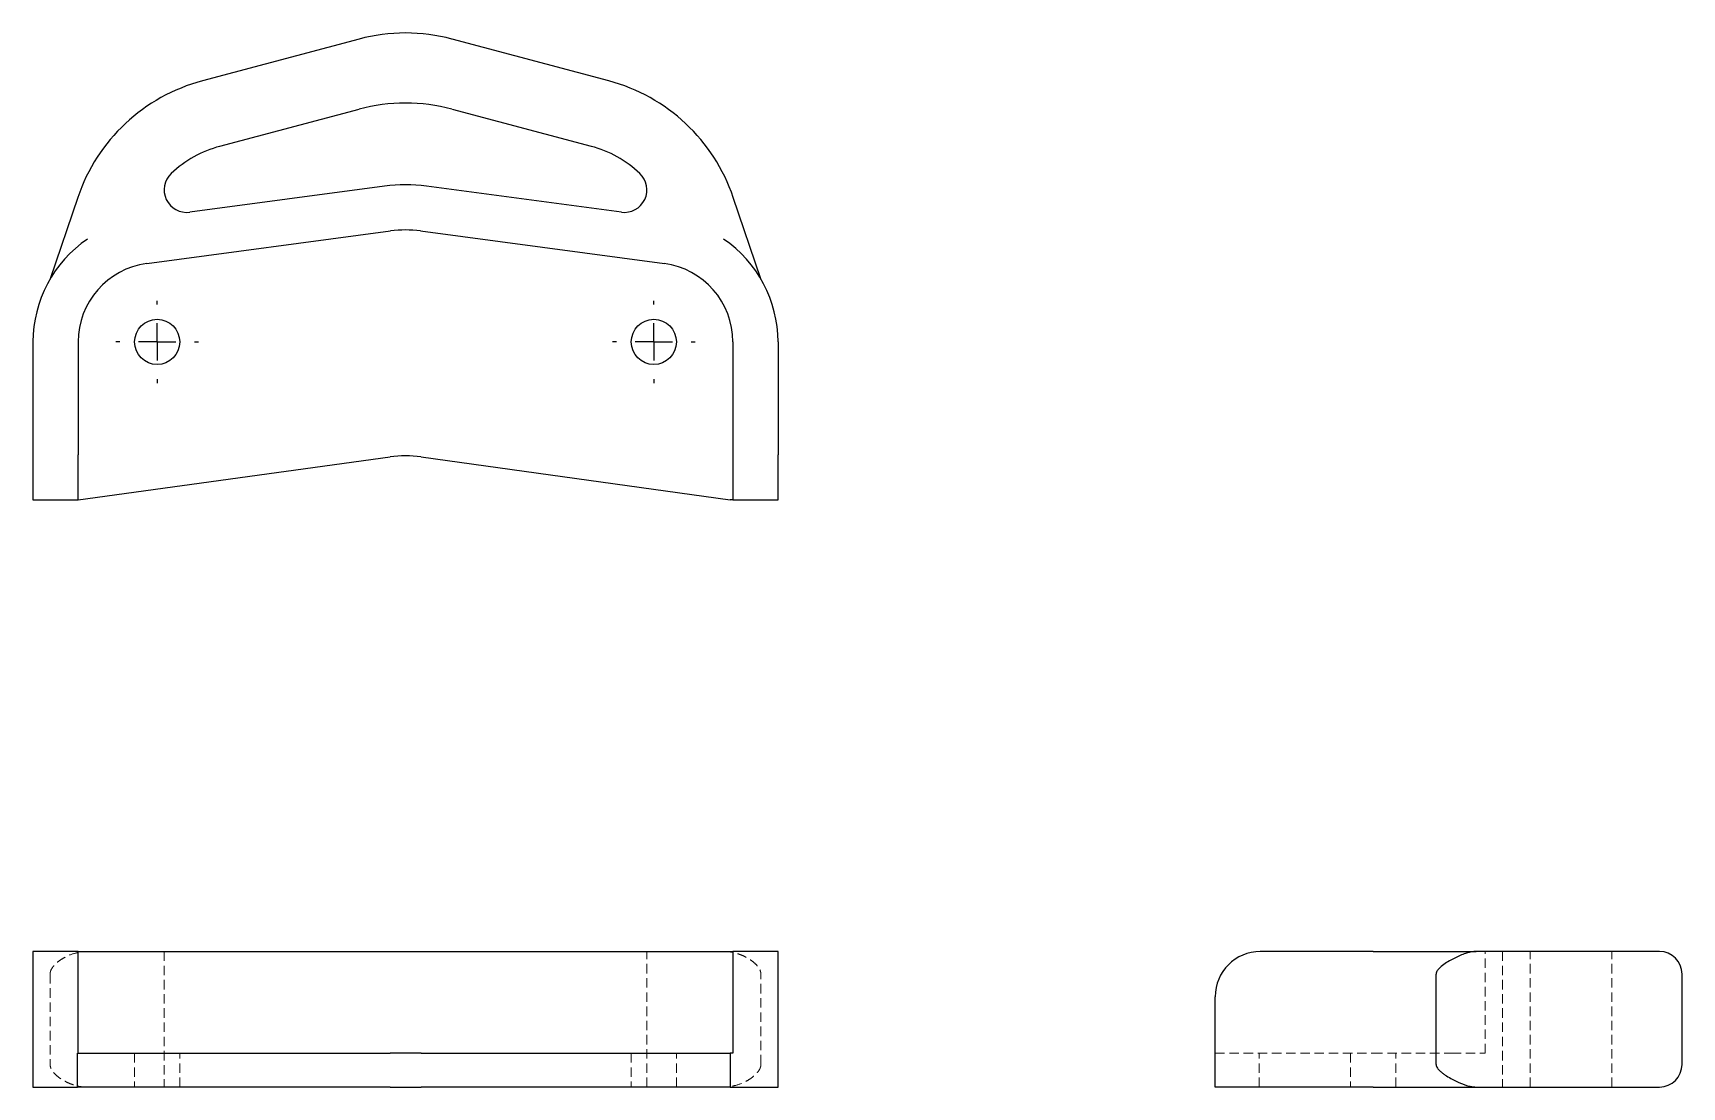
# Model space of a CAD drawing. Header units: millimetres. Extents: x 33 to 254, y 48 to 189.
import ezdxf

# ---------------------------------------------------------------- set-up
doc = ezdxf.new("R2010")
doc.units = ezdxf.units.MM
doc.linetypes.add('HIDDEN', pattern=[1.905, 1.27, -0.635])
doc.layers.add('10', color=7, linetype='Continuous')

# ---------------------------------------------------------------- blocks, each defined once
blk = doc.blocks.new('SW_CENTERMARKSYMBOL_0')
at = {"layer": '10', "color": 0}
for p, q in [((0, 5), (0, 5.53)), ((0, 0), (0, 2.5)), ((-5, 0), (-5.53, 0)), ((0, 0), (-2.5, 0)), ((0, 0), (0, -2.5)), ((0, 0), (2.5, 0)), ((5, 0), (5.53, 0)), ((0, -5), (0, -5.53))]:
    blk.add_line(p, q, dxfattribs=at)
blk = doc.blocks.new('SW_CENTERMARKSYMBOL_1')
at = {"layer": '10', "color": 0}
for p, q in [((0, 5), (0, 5.53)), ((0, 0), (0, 2.5)), ((-5, 0), (-5.53, 0)), ((0, 0), (-2.5, 0)), ((0, 0), (0, -2.5)), ((0, 0), (2.5, 0)), ((5, 0), (5.53, 0)), ((0, -5), (0, -5.53))]:
    blk.add_line(p, q, dxfattribs=at)

msp = doc.modelspace()

# ---------------------------------------------------------------- linework, layer by layer
at = {"color": 7, "linetype": 'Continuous', "lineweight": 25}
for p, q in [((76.76, 188.51), (55.73, 182.91)), ((110.27, 182.91), (89.24, 188.51)), ((58.07, 174.13), (76.76, 179.1)), ((89.24, 179.1), (107.93, 174.13)), ((80.19, 168.77), (54.03, 165.28)), ((111.97, 165.28), (85.81, 168.77)), ((39.01, 167.27), (35.3, 156.34)), ((130.7, 156.34), (126.99, 167.27)), ((48.26, 158.4), (80.99, 162.77)), ((85.01, 162.77), (117.74, 158.4)), ((33, 147.88), (33, 132.73)), ((39.06, 147.88), (39.06, 132.73)), ((126.94, 147.88), (126.94, 132.73)), ((133, 147.88), (133, 132.73)), ((33, 132.73), (33, 126.67)), ((39.06, 126.67), (39.06, 132.73)), ((39.06, 126.68), (80.92, 132.45)), ((85.08, 132.44), (126.57, 126.67)), ((126.94, 132.73), (126.94, 126.67)), ((133, 126.67), (133, 132.73)), ((33, 126.67), (39.06, 126.67)), ((126.94, 126.67), (126.57, 126.67)), ((126.94, 126.67), (133, 126.67)), ((39.06, 66.09), (33, 66.09)), ((33, 66.09), (33, 60.03)), ((39.06, 60.03), (39.06, 66.09)), ((39.06, 66.09), (48.26, 66.09)), ((48.26, 66.09), (80.99, 66.09)), ((80.99, 66.09), (85.01, 66.09)), ((85.01, 66.09), (117.74, 66.09)), ((117.74, 66.09), (126.94, 66.09)), ((133, 66.09), (126.94, 66.09)), ((126.94, 66.09), (126.94, 60.03)), ((133, 60.03), (133, 66.09)), ((212.88, 66.09), (197.73, 66.09)), ((212.88, 66.09), (226.68, 66.09)), ((231.29, 66.09), (226.68, 66.09)), ((244.98, 66.09), (231.29, 66.09)), ((250.58, 66.09), (244.98, 66.09)), ((251.3, 66.09), (250.58, 66.09)), ((221.34, 50.94), (221.34, 63.06)), ((254.33, 50.94), (254.33, 63.06)), ((33, 60.03), (33, 47.91)), ((39.06, 52.45), (39.06, 60.03)), ((126.94, 60.03), (126.94, 52.45)), ((133, 47.91), (133, 60.03)), ((191.67, 47.91), (191.67, 60.03)), ((38.99, 52.45), (39.06, 52.45)), ((38.99, 47.91), (38.99, 52.45)), ((39.06, 52.45), (80.92, 52.45)), ((85.08, 52.45), (80.92, 52.45)), ((85.08, 52.45), (126.57, 52.45)), ((126.57, 52.45), (126.57, 47.91)), ((126.94, 52.45), (126.57, 52.45)), ((33, 47.91), (38.99, 47.91)), ((80.92, 47.91), (38.99, 47.91)), ((80.92, 47.91), (85.08, 47.91)), ((126.57, 47.91), (85.08, 47.91)), ((126.57, 47.91), (133, 47.91)), ((212.88, 47.91), (191.67, 47.91)), ((212.88, 47.91), (226.68, 47.91)), ((226.68, 47.91), (231.29, 47.91)), ((231.29, 47.91), (244.98, 47.91)), ((244.98, 47.91), (250.58, 47.91)), ((250.58, 47.91), (251.3, 47.91))]:
    msp.add_line(p, q, dxfattribs=at)
at = {"color": 7, "linetype": 'HIDDEN', "lineweight": 18}
for p, q in [((39.06, 126.68), (38.99, 126.67)), ((50.6, 66.09), (50.6, 47.91)), ((115.4, 47.91), (115.4, 66.09)), ((227.9, 52.45), (227.9, 66.09)), ((230.25, 66.09), (230.25, 47.91)), ((233.96, 47.91), (233.96, 66.09)), ((244.92, 47.91), (244.92, 66.09)), ((35.3, 63.06), (35.3, 50.94)), ((130.7, 50.94), (130.7, 63.06)), ((46.64, 52.45), (46.64, 47.91)), ((52.7, 47.91), (52.7, 52.45)), ((113.3, 52.45), (113.3, 47.91)), ((119.36, 47.91), (119.36, 52.45)), ((191.67, 52.45), (212.88, 52.45)), ((197.59, 47.91), (197.59, 52.45)), ((209.85, 52.45), (209.85, 47.91)), ((212.88, 52.45), (223.4, 52.45)), ((215.91, 47.91), (215.91, 52.45)), ((223.4, 52.45), (227.77, 52.45)), ((227.77, 52.45), (227.9, 52.45))]:
    msp.add_line(p, q, dxfattribs=at)
at = {"color": 7, "linetype": 'Continuous', "lineweight": 25}
for centre in [(49.67, 147.88), (116.33, 147.88)]:
    msp.add_circle(centre, 3.03, dxfattribs=at)
for centre, radius, start, end in [((83, 165.09), 24.24, 75.0869, 104.9131), ((61.97, 159.48), 24.24, 104.9131, 161.2791), ((104.03, 159.48), 24.24, 18.7209, 75.0869), ((83, 155.68), 24.24, 75.0869, 104.9131), ((61.97, 159.48), 15.15, 104.9131, 133.4435), ((104.03, 159.48), 15.15, 46.5565, 75.0869), ((53.63, 168.29), 3.03, 133.4435, 277.6062), ((112.37, 168.29), 3.03, 262.3938, 46.5565), ((83, 147.75), 21.21, 82.3938, 97.6062), ((49.67, 147.88), 16.67, 124.1391, 180), ((83, 147.75), 15.15, 82.3938, 97.6062), ((116.33, 147.88), 16.67, 0, 55.8609), ((49.67, 147.88), 10.61, 97.6062, 180), ((116.33, 147.88), 10.61, 0, 82.3938), ((82.99, 117.44), 15.15, 82.0815, 97.8402), ((197.73, 60.03), 6.06, 90, 180), ((251.3, 63.06), 3.03, 0, 90), ((251.3, 50.94), 3.03, 270, 0)]:
    msp.add_arc(centre, radius, start, end, dxfattribs=at)
at = {"color": 7, "linetype": 'HIDDEN', "lineweight": 18}
for points, knots in [([(35.3, 63.06), (35.3, 63.15), (35.31, 63.24), (35.35, 63.4), (35.37, 63.47), (35.45, 63.69), (35.52, 63.8), (35.67, 64.02), (35.75, 64.12), (35.91, 64.31), (35.99, 64.4), (36.26, 64.64), (36.45, 64.79), (36.84, 65.07), (37.05, 65.19), (37.71, 65.54), (38.18, 65.73), (38.94, 65.94), (39.2, 65.99), (39.74, 66.07), (40.02, 66.09), (40.31, 66.09)], [0, 0, 0, 0, 0.03125, 0.03125, 0.0625, 0.0625, 0.125, 0.125, 0.1875, 0.1875, 0.25, 0.25, 0.375, 0.375, 0.5, 0.5, 0.75, 0.75, 0.875, 0.875, 1, 1, 1, 1]), ([(125.69, 66.09), (126.27, 66.09), (126.81, 66.01), (127.57, 65.8), (127.82, 65.72), (128.29, 65.53), (128.52, 65.42), (128.95, 65.19), (129.16, 65.07), (129.55, 64.79), (129.74, 64.64), (130.09, 64.31), (130.26, 64.13), (130.48, 63.8), (130.55, 63.68), (130.63, 63.47), (130.65, 63.4), (130.69, 63.24), (130.7, 63.15), (130.7, 63.06)], [0, 0, 0, 0, 0.25, 0.25, 0.375, 0.375, 0.5, 0.5, 0.625, 0.625, 0.75, 0.75, 0.875, 0.875, 0.9375, 0.9375, 0.96875, 0.96875, 1, 1, 1, 1]), ([(40.31, 47.91), (39.73, 47.91), (39.19, 47.99), (38.43, 48.2), (38.18, 48.28), (37.71, 48.47), (37.48, 48.58), (37.05, 48.81), (36.84, 48.93), (36.45, 49.21), (36.26, 49.36), (35.91, 49.69), (35.74, 49.87), (35.52, 50.2), (35.45, 50.32), (35.37, 50.53), (35.35, 50.6), (35.31, 50.76), (35.3, 50.85), (35.3, 50.94)], [0, 0, 0, 0, 0.25, 0.25, 0.375, 0.375, 0.5, 0.5, 0.625, 0.625, 0.75, 0.75, 0.875, 0.875, 0.9375, 0.9375, 0.96875, 0.96875, 1, 1, 1, 1]), ([(130.7, 50.94), (130.7, 50.85), (130.69, 50.76), (130.65, 50.6), (130.63, 50.53), (130.55, 50.31), (130.48, 50.2), (130.33, 49.98), (130.25, 49.88), (130.09, 49.69), (130.01, 49.6), (129.74, 49.36), (129.55, 49.21), (129.16, 48.93), (128.95, 48.81), (128.29, 48.46), (127.82, 48.27), (127.06, 48.06), (126.8, 48.01), (126.26, 47.93), (125.98, 47.91), (125.69, 47.91)], [0, 0, 0, 0, 0.03125, 0.03125, 0.0625, 0.0625, 0.125, 0.125, 0.1875, 0.1875, 0.25, 0.25, 0.375, 0.375, 0.5, 0.5, 0.75, 0.75, 0.875, 0.875, 1, 1, 1, 1])]:
    msp.add_open_spline(points, degree=3, knots=knots, dxfattribs=at)
at = {"color": 7, "linetype": 'Continuous', "lineweight": 25}
for points, knots in [([(226.68, 66.09), (226.29, 66.09), (225.87, 66.01), (225.2, 65.8), (224.97, 65.72), (224.5, 65.53), (224.26, 65.42), (223.78, 65.19), (223.53, 65.07), (223.04, 64.79), (222.79, 64.64), (222.3, 64.31), (222.04, 64.13), (221.7, 63.8), (221.59, 63.68), (221.45, 63.47), (221.41, 63.4), (221.36, 63.24), (221.34, 63.15), (221.34, 63.06)], [0, 0, 0, 0, 0.25, 0.25, 0.375, 0.375, 0.5, 0.5, 0.625, 0.625, 0.75, 0.75, 0.875, 0.875, 0.9375, 0.9375, 0.96875, 0.96875, 1, 1, 1, 1]), ([(221.34, 50.94), (221.34, 50.85), (221.36, 50.76), (221.41, 50.6), (221.45, 50.53), (221.59, 50.31), (221.7, 50.2), (221.93, 49.98), (222.05, 49.88), (222.29, 49.69), (222.42, 49.6), (222.79, 49.36), (223.04, 49.21), (223.53, 48.93), (223.78, 48.81), (224.51, 48.46), (224.98, 48.27), (225.64, 48.06), (225.86, 48.01), (226.28, 47.93), (226.48, 47.91), (226.68, 47.91)], [0, 0, 0, 0, 0.03125, 0.03125, 0.0625, 0.0625, 0.125, 0.125, 0.1875, 0.1875, 0.25, 0.25, 0.375, 0.375, 0.5, 0.5, 0.75, 0.75, 0.875, 0.875, 1, 1, 1, 1])]:
    msp.add_open_spline(points, degree=3, knots=knots, dxfattribs=at)

# ---------------------------------------------------------------- block references
at = {"layer": '10'}
for name, p in [('SW_CENTERMARKSYMBOL_0', (49.67, 147.88)), ('SW_CENTERMARKSYMBOL_1', (116.33, 147.88))]:
    msp.add_blockref(name, p, dxfattribs=at)

doc.saveas('drawing.dxf')
